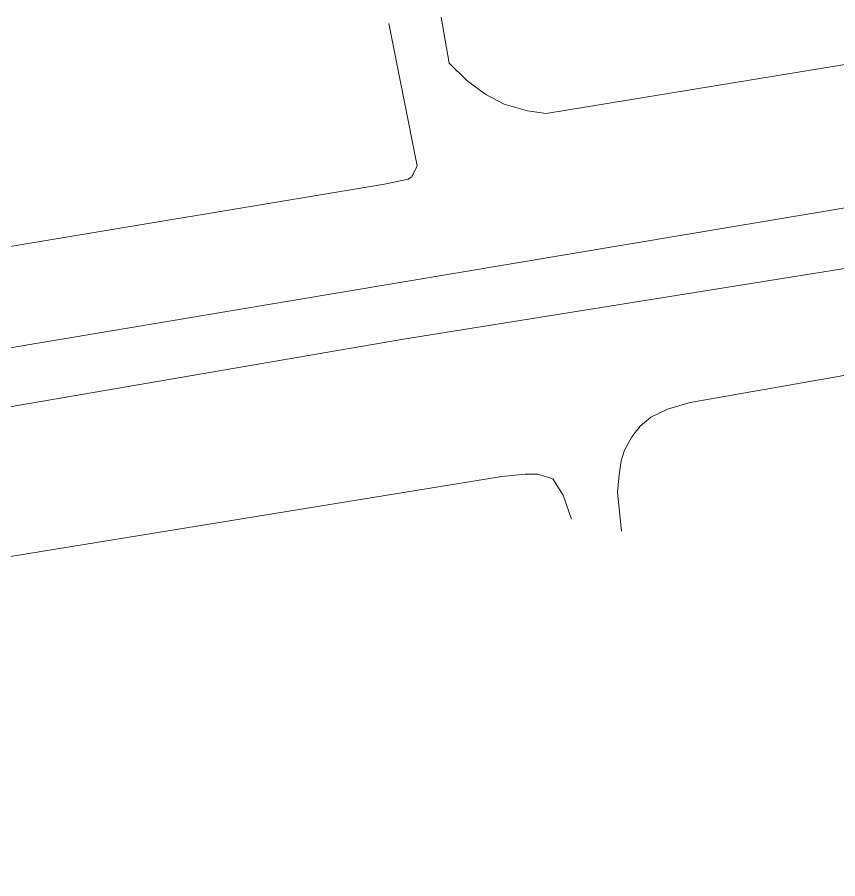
# Model space of a CAD drawing. Extents: x 2474 to 3317, y 1800 to 4862.
# Drawn here: x 2618.4 to 2678.1, y 3936.6 to 3999.2 of the extents above; entities that cross this region are included whole.
import ezdxf

# ---------------------------------------------------------------- set-up
doc = ezdxf.new("R2010")
doc.units = 0
doc.header["$MEASUREMENT"] = 0
doc.layers.add('ситуация', color=7, linetype='Continuous', lineweight=15)

msp = doc.modelspace()

# ---------------------------------------------------------------- linework, layer by layer
at = {"layer": 'ситуация', "linetype": 'Continuous', "lineweight": 18}
for p, q in [((2649.804, 3995.87), (2649.232, 3999.203)), ((2645.437, 3998.754), (2647.493, 3988.396)), ((2689.235, 3997.51), (2656.86, 3992.215)), ((2651.095, 3994.603), (2649.804, 3995.87)), ((2731.191, 3994.159), (2606.802, 3973.325)), ((2652.47, 3993.594), (2651.095, 3994.603)), ((2653.818, 3992.895), (2652.47, 3993.594)), ((2655.498, 3992.39), (2653.818, 3992.895)), ((2656.86, 3992.215), (2655.498, 3992.39)), ((2647.493, 3988.396), (2647.09, 3987.612)), ((2646.822, 3987.425), (2645.109, 3987.08)), ((2647.09, 3987.612), (2646.822, 3987.425)), ((2645.109, 3987.08), (2604.825, 3980.364)), ((2646.491, 3975.816), (2703.098, 3984.872)), ((2544.457, 3958.307), (2646.491, 3975.816)), ((2692.187, 3975.562), (2667.346, 3971.205)), ((2667.346, 3971.205), (2665.681, 3970.713)), ((2665.681, 3970.713), (2664.481, 3970.144)), ((2664.481, 3970.144), (2663.702, 3969.481)), ((2663.702, 3969.481), (2663.102, 3968.724)), ((2663.102, 3968.724), (2662.557, 3967.75)), ((2662.557, 3967.75), (2662.328, 3966.967)), ((2662.328, 3966.967), (2662.182, 3965.956)), ((2655.345, 3966.007), (2653.645, 3965.83)), ((2656.255, 3966.007), (2655.345, 3966.007)), ((2657.342, 3965.652), (2656.255, 3966.007)), ((2653.645, 3965.83), (2474.202, 3936.599)), ((2658.113, 3964.485), (2657.342, 3965.652)), ((2662.182, 3965.956), (2662.057, 3964.695)), ((2658.706, 3962.726), (2658.113, 3964.485)), ((2662.057, 3964.695), (2662.338, 3961.868))]:
    msp.add_line(p, q, dxfattribs=at)

doc.saveas('drawing.dxf')
